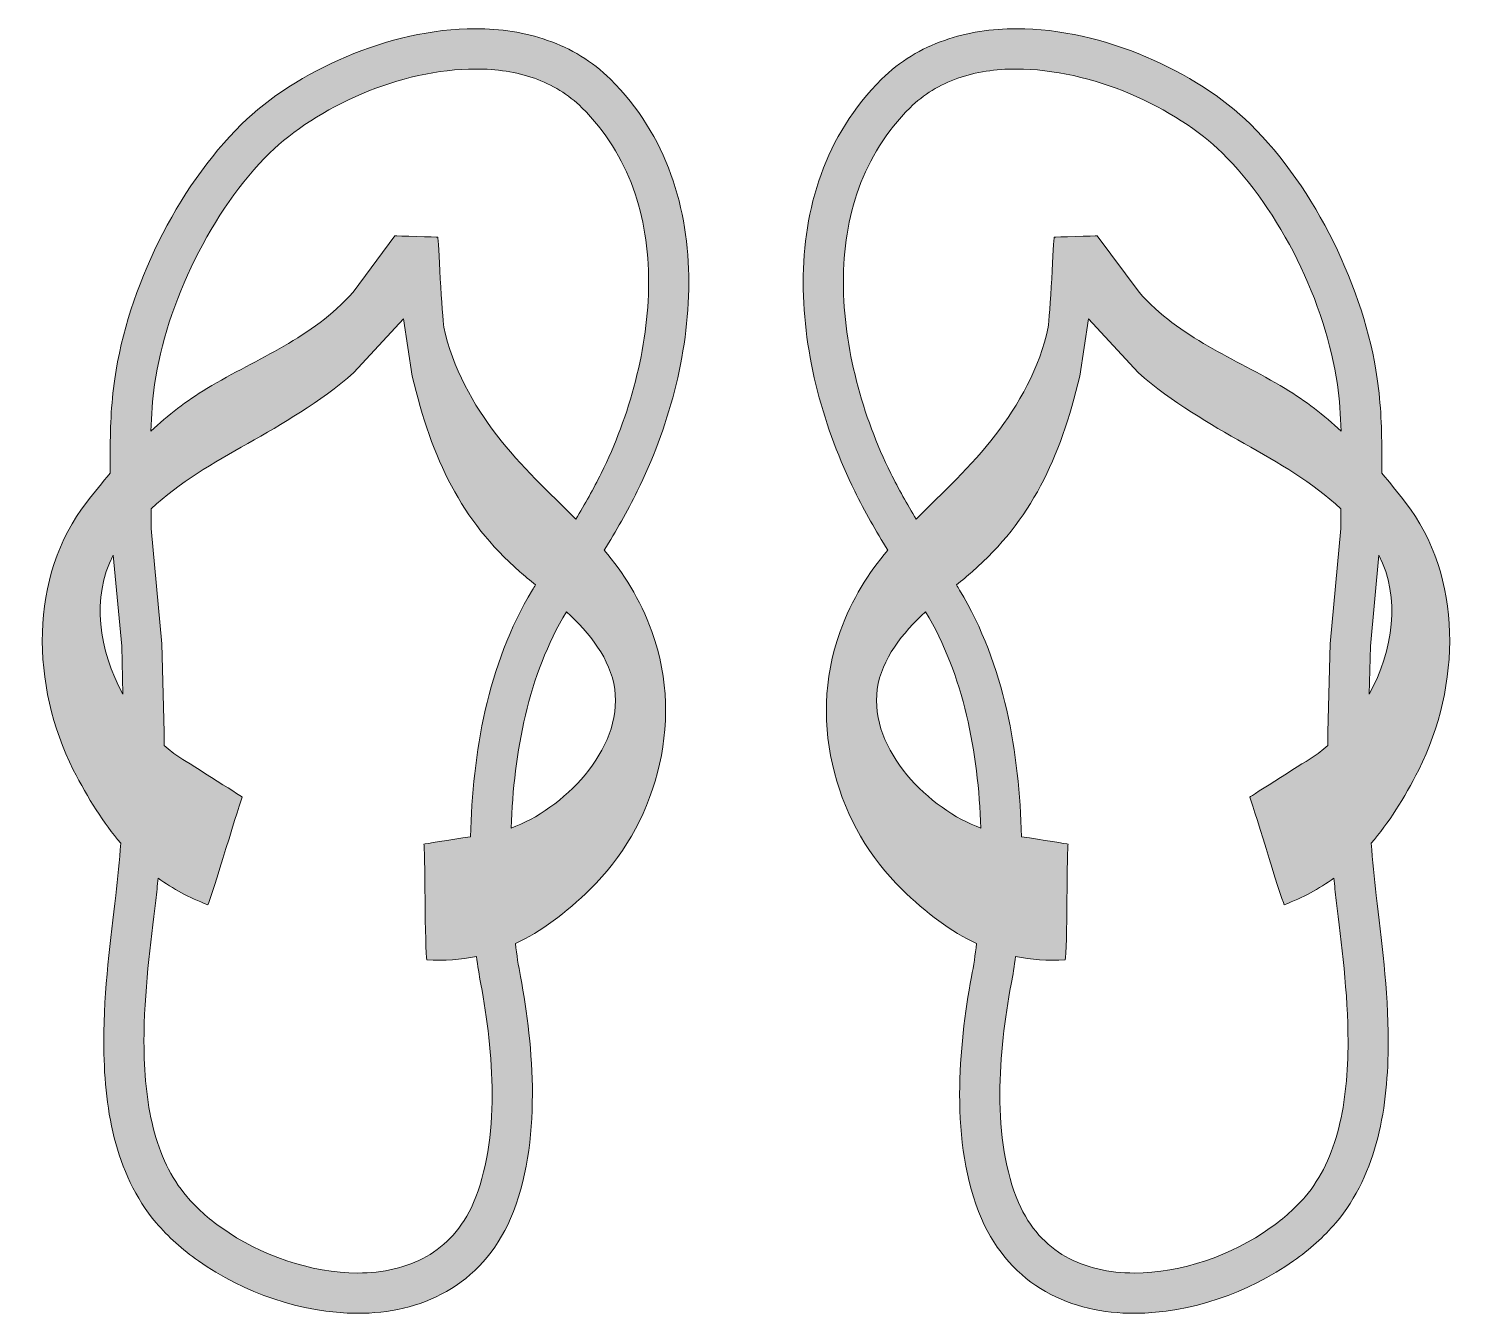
# Model space of a CAD drawing. Header units: inches. Extents: x -1 to 103, y 0 to 93.
import ezdxf

# ---------------------------------------------------------------- set-up
doc = ezdxf.new("R2010")
doc.units = ezdxf.units.IN
doc.header["$MEASUREMENT"] = 0
doc.layers.add('Layer 1', color=7, linetype='Continuous')

msp = doc.modelspace()

# ---------------------------------------------------------------- hatches: boundary and pattern name
at = {"layer": 'Layer 1', "true_color": 0x21bbb5}
h = msp.add_hatch(color=132, dxfattribs=at)
h.dxf.hatch_style = 2
edge = h.paths.add_edge_path()
edge.add_spline(control_points=[(46.67, 74.42), (46.67, 77.08), (46.29, 79.72), (45.38, 82.22), (44.48, 84.72), (43.05, 87.07), (41.01, 89.09), (39.69, 90.4), (38.14, 91.32), (36.48, 91.9), (34.82, 92.49), (33.06, 92.74), (31.27, 92.74), (28.11, 92.74), (24.88, 91.96), (21.94, 90.72), (19, 89.47), (16.36, 87.78), (14.39, 85.84), (12.03, 83.53), (9.99, 80.56), (8.4, 77.36), (6.82, 74.16), (5.7, 70.73), (5.23, 67.47), (4.96, 65.61), (4.9, 63.74), (4.9, 61.91), (4.9, 61.49), (4.91, 61.07), (4.91, 60.65), (4.33, 59.97), (3.76, 59.28), (3.21, 58.57), (-0.98, 53.2), (-0.81, 45.28), (2.24, 39.24), (3.3, 37.15), (4.41, 35.4), (5.67, 33.93), (5.57, 32.68), (5.46, 31.43), (5.3, 30.16), (4.94, 27.13), (4.44, 23.39), (4.44, 19.61), (4.44, 17.27), (4.63, 14.92), (5.19, 12.68), (5.76, 10.45), (6.7, 8.32), (8.22, 6.54), (9.08, 5.52), (10.12, 4.6), (11.27, 3.78), (14.53, 1.49), (18.7, 0.01), (22.76, 0), (25, 0), (27.22, 0.47), (29.17, 1.57), (31.12, 2.68), (32.76, 4.44), (33.8, 6.84), (34.98, 9.58), (35.37, 12.71), (35.38, 15.81), (35.38, 18.79), (35, 21.75), (34.52, 24.31), (34.37, 25.1), (34.25, 25.89), (34.15, 26.69), (36.01, 27.56), (37.76, 28.88), (39.57, 30.64), (44.11, 35.05), (46.46, 42.42), (44.01, 49.22), (43.15, 51.59), (41.94, 53.45), (40.57, 55.09), (41.41, 56.47), (42.22, 57.87), (42.95, 59.36), (45.15, 63.81), (46.67, 69.14), (46.67, 74.42)], knot_values=[0, 0, 0, 0, 1, 1, 1, 2, 2, 2, 3, 3, 3, 4, 4, 4, 5, 5, 5, 6, 6, 6, 7, 7, 7, 8, 8, 8, 9, 9, 9, 10, 10, 10, 11, 11, 11, 12, 12, 12, 13, 13, 13, 14, 14, 14, 15, 15, 15, 16, 16, 16, 17, 17, 17, 18, 18, 18, 19, 19, 19, 20, 20, 20, 21, 21, 21, 22, 22, 22, 23, 23, 23, 24, 24, 24, 25, 25, 25, 26, 26, 26, 27, 27, 27, 28, 28, 28, 29, 29, 29, 29], degree=3, periodic=1)
edge = h.paths.add_edge_path()
edge.add_spline(control_points=[(5.12, 54.74), (5.12, 54.74), (5.73, 48.16), (5.73, 48.16), (5.73, 48.16), (5.82, 44.7), (5.82, 44.7), (4.08, 47.85), (3.53, 51.68), (5.12, 54.74)], knot_values=[0, 0, 0, 0, 1, 1, 1, 2, 2, 2, 3, 3, 3, 3], degree=3, periodic=1)
edge = h.paths.add_edge_path()
edge.add_spline(control_points=[(27.75, 25.52), (29.03, 25.44), (30.21, 25.53), (31.34, 25.76), (31.43, 25.1), (31.53, 24.43), (31.66, 23.76), (32.12, 21.34), (32.47, 18.54), (32.47, 15.81), (32.47, 12.96), (32.08, 10.19), (31.13, 7.99), (30.32, 6.13), (29.15, 4.91), (27.73, 4.1), (26.31, 3.29), (24.6, 2.91), (22.76, 2.91), (19.43, 2.9), (15.71, 4.2), (12.95, 6.16), (11.98, 6.85), (11.12, 7.62), (10.43, 8.43), (9.27, 9.79), (8.5, 11.48), (8.01, 13.39), (7.53, 15.3), (7.34, 17.43), (7.34, 19.61), (7.34, 23.13), (7.82, 26.76), (8.19, 29.81), (8.26, 30.35), (8.31, 30.89), (8.36, 31.42), (9.43, 30.65), (10.6, 30), (11.94, 29.5), (12.2, 29.9), (14.37, 37.31), (14.44, 37.27), (14.44, 37.27), (9.99, 40.09), (9.94, 40.12), (9.55, 40.38), (9.17, 40.67), (8.8, 40.99), (8.8, 41.31), (8.8, 41.64), (8.79, 41.96), (8.79, 41.96), (8.64, 48.33), (8.64, 48.33), (8.64, 48.33), (7.87, 56.65), (7.87, 56.65), (7.87, 57.13), (7.86, 57.6), (7.85, 58.08), (12.02, 61.95), (17.41, 63.5), (22.5, 67.92), (22.5, 67.92), (26.07, 71.8), (26.07, 71.8), (26.07, 71.8), (26.7, 67.66), (26.7, 67.66), (28.16, 61.63), (30.21, 57.28), (34.47, 53.54), (34.81, 53.24), (35.2, 52.92), (35.61, 52.58), (35.53, 52.46), (35.46, 52.34), (35.38, 52.22), (32.1, 46.77), (31.08, 40.46), (30.91, 34.41), (29.45, 34.18), (27.55, 33.87), (27.55, 33.87), (27.63, 33.88), (27.62, 26), (27.75, 25.52)], knot_values=[0, 0, 0, 0, 1, 1, 1, 2, 2, 2, 3, 3, 3, 4, 4, 4, 5, 5, 5, 6, 6, 6, 7, 7, 7, 8, 8, 8, 9, 9, 9, 10, 10, 10, 11, 11, 11, 12, 12, 12, 13, 13, 13, 14, 14, 14, 15, 15, 15, 16, 16, 16, 17, 17, 17, 18, 18, 18, 19, 19, 19, 20, 20, 20, 21, 21, 21, 22, 22, 22, 23, 23, 23, 24, 24, 24, 25, 25, 25, 26, 26, 26, 27, 27, 27, 28, 28, 28, 29, 29, 29, 29], degree=3, periodic=1)
edge = h.paths.add_edge_path()
edge.add_spline(control_points=[(41.32, 45.07), (41.92, 40.62), (37.52, 36.35), (33.84, 35.03), (34.05, 40.55), (35.07, 46.07), (37.84, 50.65), (39.5, 49.1), (41.02, 47.25), (41.32, 45.07)], knot_values=[0, 0, 0, 0, 1, 1, 1, 2, 2, 2, 3, 3, 3, 3], degree=3, periodic=1)
edge = h.paths.add_edge_path()
edge.add_spline(control_points=[(40.35, 60.64), (39.79, 59.52), (39.17, 58.42), (38.52, 57.33), (36.6, 59.27), (34.56, 61.09), (32.79, 63.42), (31.17, 65.54), (29.57, 68.27), (28.99, 71.2), (28.87, 71.84), (28.57, 77.69), (28.56, 77.69), (28.56, 77.69), (25.48, 77.78), (25.46, 77.78), (25.46, 77.78), (22.43, 73.73), (22.43, 73.73), (19.44, 70.33), (15.64, 69.04), (11.88, 66.76), (10.4, 65.87), (9.07, 64.83), (7.84, 63.69), (7.87, 64.84), (7.95, 65.96), (8.11, 67.06), (8.52, 69.95), (9.55, 73.12), (11.01, 76.07), (12.47, 79.02), (14.36, 81.75), (16.42, 83.77), (18.07, 85.39), (20.44, 86.93), (23.07, 88.04), (25.71, 89.15), (28.6, 89.84), (31.27, 89.83), (32.79, 89.83), (34.22, 89.62), (35.52, 89.16), (36.81, 88.7), (37.97, 88.01), (38.96, 87.03), (40.68, 85.32), (41.87, 83.36), (42.65, 81.23), (43.42, 79.1), (43.77, 76.79), (43.77, 74.42), (43.77, 69.71), (42.38, 64.75), (40.35, 60.64)], knot_values=[0, 0, 0, 0, 1, 1, 1, 2, 2, 2, 3, 3, 3, 4, 4, 4, 5, 5, 5, 6, 6, 6, 7, 7, 7, 8, 8, 8, 9, 9, 9, 10, 10, 10, 11, 11, 11, 12, 12, 12, 13, 13, 13, 14, 14, 14, 15, 15, 15, 16, 16, 16, 17, 17, 17, 18, 18, 18, 18], degree=3, periodic=1)
h = msp.add_hatch(color=132, dxfattribs=at)
h.dxf.hatch_style = 2
edge = h.paths.add_edge_path()
edge.add_spline(control_points=[(98.39, 58.57), (97.84, 59.28), (97.27, 59.97), (96.69, 60.65), (96.69, 61.07), (96.7, 61.49), (96.7, 61.91), (96.7, 63.74), (96.64, 65.6), (96.37, 67.47), (95.9, 70.73), (94.78, 74.15), (93.2, 77.36), (91.61, 80.56), (89.57, 83.53), (87.21, 85.84), (85.24, 87.78), (82.6, 89.47), (79.66, 90.72), (76.72, 91.96), (73.49, 92.74), (70.33, 92.74), (68.54, 92.74), (66.78, 92.49), (65.12, 91.9), (63.46, 91.32), (61.91, 90.4), (60.59, 89.09), (58.55, 87.07), (57.12, 84.72), (56.22, 82.22), (55.31, 79.72), (54.93, 77.07), (54.93, 74.42), (54.93, 69.14), (56.45, 63.81), (58.65, 59.36), (59.38, 57.87), (60.19, 56.47), (61.03, 55.09), (59.66, 53.45), (58.45, 51.59), (57.59, 49.22), (55.14, 42.42), (57.48, 35.05), (62.03, 30.64), (63.84, 28.88), (65.59, 27.56), (67.45, 26.69), (67.35, 25.89), (67.23, 25.1), (67.08, 24.3), (66.6, 21.75), (66.23, 18.79), (66.22, 15.81), (66.23, 12.71), (66.62, 9.58), (67.8, 6.84), (68.84, 4.44), (70.48, 2.67), (72.43, 1.57), (74.38, 0.46), (76.6, 0), (78.84, 0), (82.9, 0.01), (87.07, 1.49), (90.33, 3.78), (91.48, 4.6), (92.51, 5.52), (93.38, 6.54), (94.9, 8.32), (95.84, 10.45), (96.41, 12.68), (96.97, 14.91), (97.16, 17.27), (97.16, 19.61), (97.16, 23.39), (96.66, 27.13), (96.29, 30.16), (96.14, 31.43), (96.03, 32.68), (95.93, 33.93), (97.19, 35.4), (98.3, 37.15), (99.36, 39.24), (102.41, 45.28), (102.58, 53.19), (98.39, 58.57)], knot_values=[0, 0, 0, 0, 1, 1, 1, 2, 2, 2, 3, 3, 3, 4, 4, 4, 5, 5, 5, 6, 6, 6, 7, 7, 7, 8, 8, 8, 9, 9, 9, 10, 10, 10, 11, 11, 11, 12, 12, 12, 13, 13, 13, 14, 14, 14, 15, 15, 15, 16, 16, 16, 17, 17, 17, 18, 18, 18, 19, 19, 19, 20, 20, 20, 21, 21, 21, 22, 22, 22, 23, 23, 23, 24, 24, 24, 25, 25, 25, 26, 26, 26, 27, 27, 27, 28, 28, 28, 29, 29, 29, 29], degree=3, periodic=1)
edge = h.paths.add_edge_path()
edge.add_spline(control_points=[(57.83, 74.42), (57.83, 76.79), (58.18, 79.1), (58.95, 81.23), (59.73, 83.36), (60.92, 85.32), (62.64, 87.03), (63.63, 88.01), (64.79, 88.7), (66.08, 89.16), (67.38, 89.62), (68.82, 89.83), (70.33, 89.83), (73, 89.83), (75.89, 89.15), (78.53, 88.04), (81.16, 86.93), (83.53, 85.39), (85.18, 83.77), (87.24, 81.74), (89.13, 79.02), (90.59, 76.07), (92.05, 73.12), (93.08, 69.94), (93.49, 67.06), (93.65, 65.96), (93.73, 64.84), (93.76, 63.69), (92.53, 64.83), (91.2, 65.87), (89.72, 66.76), (85.96, 69.04), (82.16, 70.33), (79.17, 73.73), (79.17, 73.73), (76.14, 77.78), (76.14, 77.78), (76.12, 77.78), (73.04, 77.69), (73.04, 77.69), (73.03, 77.69), (72.73, 71.83), (72.61, 71.19), (72.04, 68.27), (70.43, 65.54), (68.81, 63.42), (67.04, 61.09), (65, 59.27), (63.08, 57.33), (62.43, 58.42), (61.81, 59.52), (61.25, 60.64), (59.22, 64.75), (57.83, 69.7), (57.83, 74.42)], knot_values=[0, 0, 0, 0, 1, 1, 1, 2, 2, 2, 3, 3, 3, 4, 4, 4, 5, 5, 5, 6, 6, 6, 7, 7, 7, 8, 8, 8, 9, 9, 9, 10, 10, 10, 11, 11, 11, 12, 12, 12, 13, 13, 13, 14, 14, 14, 15, 15, 15, 16, 16, 16, 17, 17, 17, 18, 18, 18, 18], degree=3, periodic=1)
edge = h.paths.add_edge_path()
edge.add_spline(control_points=[(60.28, 45.07), (60.58, 47.25), (62.1, 49.1), (63.76, 50.65), (66.52, 46.07), (67.55, 40.55), (67.76, 35.03), (64.08, 36.35), (59.68, 40.62), (60.28, 45.07)], knot_values=[0, 0, 0, 0, 1, 1, 1, 2, 2, 2, 3, 3, 3, 3], degree=3, periodic=1)
edge = h.paths.add_edge_path()
edge.add_spline(control_points=[(93.59, 13.39), (93.1, 11.47), (92.33, 9.79), (91.17, 8.42), (90.48, 7.62), (89.62, 6.85), (88.65, 6.16), (85.89, 4.19), (82.17, 2.9), (78.84, 2.91), (77, 2.91), (75.29, 3.29), (73.87, 4.1), (72.45, 4.91), (71.29, 6.13), (70.47, 7.99), (69.52, 10.19), (69.13, 12.96), (69.13, 15.81), (69.13, 18.54), (69.48, 21.34), (69.94, 23.76), (70.07, 24.43), (70.17, 25.09), (70.26, 25.76), (71.39, 25.53), (72.57, 25.44), (73.85, 25.52), (73.98, 26), (73.97, 33.88), (74.05, 33.87), (74.05, 33.87), (72.15, 34.18), (70.69, 34.41), (70.52, 40.46), (69.5, 46.77), (66.22, 52.21), (66.14, 52.34), (66.07, 52.46), (65.99, 52.58), (66.4, 52.92), (66.79, 53.24), (67.13, 53.54), (71.39, 57.27), (73.44, 61.63), (74.9, 67.66), (74.9, 67.66), (75.53, 71.8), (75.53, 71.8), (75.53, 71.8), (79.1, 67.92), (79.1, 67.92), (84.19, 63.5), (89.58, 61.95), (93.75, 58.08), (93.74, 57.6), (93.73, 57.13), (93.73, 56.65), (93.73, 56.65), (92.96, 48.33), (92.96, 48.33), (92.96, 48.33), (92.81, 41.96), (92.81, 41.96), (92.8, 41.63), (92.8, 41.31), (92.8, 40.99), (92.43, 40.67), (92.05, 40.38), (91.66, 40.12), (91.61, 40.09), (87.16, 37.27), (87.16, 37.27), (87.23, 37.31), (89.4, 29.9), (89.66, 29.5), (91, 30), (92.17, 30.65), (93.24, 31.42), (93.29, 30.89), (93.34, 30.35), (93.41, 29.81), (93.78, 26.76), (94.26, 23.13), (94.26, 19.61), (94.26, 17.43), (94.07, 15.3), (93.59, 13.39)], knot_values=[0, 0, 0, 0, 1, 1, 1, 2, 2, 2, 3, 3, 3, 4, 4, 4, 5, 5, 5, 6, 6, 6, 7, 7, 7, 8, 8, 8, 9, 9, 9, 10, 10, 10, 11, 11, 11, 12, 12, 12, 13, 13, 13, 14, 14, 14, 15, 15, 15, 16, 16, 16, 17, 17, 17, 18, 18, 18, 19, 19, 19, 20, 20, 20, 21, 21, 21, 22, 22, 22, 23, 23, 23, 24, 24, 24, 25, 25, 25, 26, 26, 26, 27, 27, 27, 28, 28, 28, 29, 29, 29, 29], degree=3, periodic=1)
edge = h.paths.add_edge_path()
edge.add_spline(control_points=[(95.78, 44.69), (95.78, 44.69), (95.87, 48.16), (95.87, 48.16), (95.87, 48.16), (96.48, 54.74), (96.48, 54.74), (98.07, 51.68), (97.52, 47.84), (95.78, 44.69)], knot_values=[0, 0, 0, 0, 1, 1, 1, 2, 2, 2, 3, 3, 3, 3], degree=3, periodic=1)

# ---------------------------------------------------------------- linework, layer by layer
at = {"layer": 'Layer 1', "lineweight": 0}
for points, knots in [([(46.67, 74.42), (46.67, 77.08), (46.29, 79.72), (45.38, 82.22), (44.48, 84.72), (43.05, 87.07), (41.01, 89.09), (39.69, 90.4), (38.14, 91.32), (36.48, 91.9), (34.82, 92.49), (33.06, 92.74), (31.27, 92.74), (28.11, 92.74), (24.88, 91.96), (21.94, 90.72), (19, 89.47), (16.36, 87.78), (14.39, 85.84), (12.03, 83.53), (9.99, 80.56), (8.4, 77.36), (6.82, 74.16), (5.7, 70.73), (5.23, 67.47), (4.96, 65.61), (4.9, 63.74), (4.9, 61.91), (4.9, 61.49), (4.91, 61.07), (4.91, 60.65), (4.33, 59.97), (3.76, 59.28), (3.21, 58.57), (-0.98, 53.2), (-0.81, 45.28), (2.24, 39.24), (3.3, 37.15), (4.41, 35.4), (5.67, 33.93), (5.57, 32.68), (5.46, 31.43), (5.3, 30.16), (4.94, 27.13), (4.44, 23.39), (4.44, 19.61), (4.44, 17.27), (4.63, 14.92), (5.19, 12.68), (5.76, 10.45), (6.7, 8.32), (8.22, 6.54), (9.08, 5.52), (10.12, 4.6), (11.27, 3.78), (14.53, 1.49), (18.7, 0.01), (22.76, 0), (25, 0), (27.22, 0.47), (29.17, 1.57), (31.12, 2.68), (32.76, 4.44), (33.8, 6.84), (34.98, 9.58), (35.37, 12.71), (35.38, 15.81), (35.38, 18.79), (35, 21.75), (34.52, 24.31), (34.37, 25.1), (34.25, 25.89), (34.15, 26.69), (36.01, 27.56), (37.76, 28.88), (39.57, 30.64), (44.11, 35.05), (46.46, 42.42), (44.01, 49.22), (43.15, 51.59), (41.94, 53.45), (40.57, 55.09), (41.41, 56.47), (42.22, 57.87), (42.95, 59.36), (45.15, 63.81), (46.67, 69.14), (46.67, 74.42)], [0, 0, 0, 0, 1, 1, 1, 2, 2, 2, 3, 3, 3, 4, 4, 4, 5, 5, 5, 6, 6, 6, 7, 7, 7, 8, 8, 8, 9, 9, 9, 10, 10, 10, 11, 11, 11, 12, 12, 12, 13, 13, 13, 14, 14, 14, 15, 15, 15, 16, 16, 16, 17, 17, 17, 18, 18, 18, 19, 19, 19, 20, 20, 20, 21, 21, 21, 22, 22, 22, 23, 23, 23, 24, 24, 24, 25, 25, 25, 26, 26, 26, 27, 27, 27, 28, 28, 28, 29, 29, 29, 29]), ([(98.39, 58.57), (97.84, 59.28), (97.27, 59.97), (96.69, 60.65), (96.69, 61.07), (96.7, 61.49), (96.7, 61.91), (96.7, 63.74), (96.64, 65.6), (96.37, 67.47), (95.9, 70.73), (94.78, 74.15), (93.2, 77.36), (91.61, 80.56), (89.57, 83.53), (87.21, 85.84), (85.24, 87.78), (82.6, 89.47), (79.66, 90.72), (76.72, 91.96), (73.49, 92.74), (70.33, 92.74), (68.54, 92.74), (66.78, 92.49), (65.12, 91.9), (63.46, 91.32), (61.91, 90.4), (60.59, 89.09), (58.55, 87.07), (57.12, 84.72), (56.22, 82.22), (55.31, 79.72), (54.93, 77.07), (54.93, 74.42), (54.93, 69.14), (56.45, 63.81), (58.65, 59.36), (59.38, 57.87), (60.19, 56.47), (61.03, 55.09), (59.66, 53.45), (58.45, 51.59), (57.59, 49.22), (55.14, 42.42), (57.48, 35.05), (62.03, 30.64), (63.84, 28.88), (65.59, 27.56), (67.45, 26.69), (67.35, 25.89), (67.23, 25.1), (67.08, 24.3), (66.6, 21.75), (66.23, 18.79), (66.22, 15.81), (66.23, 12.71), (66.62, 9.58), (67.8, 6.84), (68.84, 4.44), (70.48, 2.67), (72.43, 1.57), (74.38, 0.46), (76.6, 0), (78.84, 0), (82.9, 0.01), (87.07, 1.49), (90.33, 3.78), (91.48, 4.6), (92.51, 5.52), (93.38, 6.54), (94.9, 8.32), (95.84, 10.45), (96.41, 12.68), (96.97, 14.91), (97.16, 17.27), (97.16, 19.61), (97.16, 23.39), (96.66, 27.13), (96.29, 30.16), (96.14, 31.43), (96.03, 32.68), (95.93, 33.93), (97.19, 35.4), (98.3, 37.15), (99.36, 39.24), (102.41, 45.28), (102.58, 53.19), (98.39, 58.57)], [0, 0, 0, 0, 1, 1, 1, 2, 2, 2, 3, 3, 3, 4, 4, 4, 5, 5, 5, 6, 6, 6, 7, 7, 7, 8, 8, 8, 9, 9, 9, 10, 10, 10, 11, 11, 11, 12, 12, 12, 13, 13, 13, 14, 14, 14, 15, 15, 15, 16, 16, 16, 17, 17, 17, 18, 18, 18, 19, 19, 19, 20, 20, 20, 21, 21, 21, 22, 22, 22, 23, 23, 23, 24, 24, 24, 25, 25, 25, 26, 26, 26, 27, 27, 27, 28, 28, 28, 29, 29, 29, 29]), ([(40.35, 60.64), (39.79, 59.52), (39.17, 58.42), (38.52, 57.33), (36.6, 59.27), (34.56, 61.09), (32.79, 63.42), (31.17, 65.54), (29.57, 68.27), (28.99, 71.2), (28.87, 71.84), (28.57, 77.69), (28.56, 77.69), (28.56, 77.69), (25.48, 77.78), (25.46, 77.78), (25.46, 77.78), (22.43, 73.73), (22.43, 73.73), (19.44, 70.33), (15.64, 69.04), (11.88, 66.76), (10.4, 65.87), (9.07, 64.83), (7.84, 63.69), (7.87, 64.84), (7.95, 65.96), (8.11, 67.06), (8.52, 69.95), (9.55, 73.12), (11.01, 76.07), (12.47, 79.02), (14.36, 81.75), (16.42, 83.77), (18.07, 85.39), (20.44, 86.93), (23.07, 88.04), (25.71, 89.15), (28.6, 89.84), (31.27, 89.83), (32.79, 89.83), (34.22, 89.62), (35.52, 89.16), (36.81, 88.7), (37.97, 88.01), (38.96, 87.03), (40.68, 85.32), (41.87, 83.36), (42.65, 81.23), (43.42, 79.1), (43.77, 76.79), (43.77, 74.42), (43.77, 69.71), (42.38, 64.75), (40.35, 60.64)], [0, 0, 0, 0, 1, 1, 1, 2, 2, 2, 3, 3, 3, 4, 4, 4, 5, 5, 5, 6, 6, 6, 7, 7, 7, 8, 8, 8, 9, 9, 9, 10, 10, 10, 11, 11, 11, 12, 12, 12, 13, 13, 13, 14, 14, 14, 15, 15, 15, 16, 16, 16, 17, 17, 17, 18, 18, 18, 18]), ([(57.83, 74.42), (57.83, 76.79), (58.18, 79.1), (58.95, 81.23), (59.73, 83.36), (60.92, 85.32), (62.64, 87.03), (63.63, 88.01), (64.79, 88.7), (66.08, 89.16), (67.38, 89.62), (68.82, 89.83), (70.33, 89.83), (73, 89.83), (75.89, 89.15), (78.53, 88.04), (81.16, 86.93), (83.53, 85.39), (85.18, 83.77), (87.24, 81.74), (89.13, 79.02), (90.59, 76.07), (92.05, 73.12), (93.08, 69.94), (93.49, 67.06), (93.65, 65.96), (93.73, 64.84), (93.76, 63.69), (92.53, 64.83), (91.2, 65.87), (89.72, 66.76), (85.96, 69.04), (82.16, 70.33), (79.17, 73.73), (79.17, 73.73), (76.14, 77.78), (76.14, 77.78), (76.12, 77.78), (73.04, 77.69), (73.04, 77.69), (73.03, 77.69), (72.73, 71.83), (72.61, 71.19), (72.04, 68.27), (70.43, 65.54), (68.81, 63.42), (67.04, 61.09), (65, 59.27), (63.08, 57.33), (62.43, 58.42), (61.81, 59.52), (61.25, 60.64), (59.22, 64.75), (57.83, 69.7), (57.83, 74.42)], [0, 0, 0, 0, 1, 1, 1, 2, 2, 2, 3, 3, 3, 4, 4, 4, 5, 5, 5, 6, 6, 6, 7, 7, 7, 8, 8, 8, 9, 9, 9, 10, 10, 10, 11, 11, 11, 12, 12, 12, 13, 13, 13, 14, 14, 14, 15, 15, 15, 16, 16, 16, 17, 17, 17, 18, 18, 18, 18]), ([(27.75, 25.52), (29.03, 25.44), (30.21, 25.53), (31.34, 25.76), (31.43, 25.1), (31.53, 24.43), (31.66, 23.76), (32.12, 21.34), (32.47, 18.54), (32.47, 15.81), (32.47, 12.96), (32.08, 10.19), (31.13, 7.99), (30.32, 6.13), (29.15, 4.91), (27.73, 4.1), (26.31, 3.29), (24.6, 2.91), (22.76, 2.91), (19.43, 2.9), (15.71, 4.2), (12.95, 6.16), (11.98, 6.85), (11.12, 7.62), (10.43, 8.43), (9.27, 9.79), (8.5, 11.48), (8.01, 13.39), (7.53, 15.3), (7.34, 17.43), (7.34, 19.61), (7.34, 23.13), (7.82, 26.76), (8.19, 29.81), (8.26, 30.35), (8.31, 30.89), (8.36, 31.42), (9.43, 30.65), (10.6, 30), (11.94, 29.5), (12.2, 29.9), (14.37, 37.31), (14.44, 37.27), (14.44, 37.27), (9.99, 40.09), (9.94, 40.12), (9.55, 40.38), (9.17, 40.67), (8.8, 40.99), (8.8, 41.31), (8.8, 41.64), (8.79, 41.96), (8.79, 41.96), (8.64, 48.33), (8.64, 48.33), (8.64, 48.33), (7.87, 56.65), (7.87, 56.65), (7.87, 57.13), (7.86, 57.6), (7.85, 58.08), (12.02, 61.95), (17.41, 63.5), (22.5, 67.92), (22.5, 67.92), (26.07, 71.8), (26.07, 71.8), (26.07, 71.8), (26.7, 67.66), (26.7, 67.66), (28.16, 61.63), (30.21, 57.28), (34.47, 53.54), (34.81, 53.24), (35.2, 52.92), (35.61, 52.58), (35.53, 52.46), (35.46, 52.34), (35.38, 52.22), (32.1, 46.77), (31.08, 40.46), (30.91, 34.41), (29.45, 34.18), (27.55, 33.87), (27.55, 33.87), (27.63, 33.88), (27.62, 26), (27.75, 25.52)], [0, 0, 0, 0, 1, 1, 1, 2, 2, 2, 3, 3, 3, 4, 4, 4, 5, 5, 5, 6, 6, 6, 7, 7, 7, 8, 8, 8, 9, 9, 9, 10, 10, 10, 11, 11, 11, 12, 12, 12, 13, 13, 13, 14, 14, 14, 15, 15, 15, 16, 16, 16, 17, 17, 17, 18, 18, 18, 19, 19, 19, 20, 20, 20, 21, 21, 21, 22, 22, 22, 23, 23, 23, 24, 24, 24, 25, 25, 25, 26, 26, 26, 27, 27, 27, 28, 28, 28, 29, 29, 29, 29]), ([(93.59, 13.39), (93.1, 11.47), (92.33, 9.79), (91.17, 8.42), (90.48, 7.62), (89.62, 6.85), (88.65, 6.16), (85.89, 4.19), (82.17, 2.9), (78.84, 2.91), (77, 2.91), (75.29, 3.29), (73.87, 4.1), (72.45, 4.91), (71.29, 6.13), (70.47, 7.99), (69.52, 10.19), (69.13, 12.96), (69.13, 15.81), (69.13, 18.54), (69.48, 21.34), (69.94, 23.76), (70.07, 24.43), (70.17, 25.09), (70.26, 25.76), (71.39, 25.53), (72.57, 25.44), (73.85, 25.52), (73.98, 26), (73.97, 33.88), (74.05, 33.87), (74.05, 33.87), (72.15, 34.18), (70.69, 34.41), (70.52, 40.46), (69.5, 46.77), (66.22, 52.21), (66.14, 52.34), (66.07, 52.46), (65.99, 52.58), (66.4, 52.92), (66.79, 53.24), (67.13, 53.54), (71.39, 57.27), (73.44, 61.63), (74.9, 67.66), (74.9, 67.66), (75.53, 71.8), (75.53, 71.8), (75.53, 71.8), (79.1, 67.92), (79.1, 67.92), (84.19, 63.5), (89.58, 61.95), (93.75, 58.08), (93.74, 57.6), (93.73, 57.13), (93.73, 56.65), (93.73, 56.65), (92.96, 48.33), (92.96, 48.33), (92.96, 48.33), (92.81, 41.96), (92.81, 41.96), (92.8, 41.63), (92.8, 41.31), (92.8, 40.99), (92.43, 40.67), (92.05, 40.38), (91.66, 40.12), (91.61, 40.09), (87.16, 37.27), (87.16, 37.27), (87.23, 37.31), (89.4, 29.9), (89.66, 29.5), (91, 30), (92.17, 30.65), (93.24, 31.42), (93.29, 30.89), (93.34, 30.35), (93.41, 29.81), (93.78, 26.76), (94.26, 23.13), (94.26, 19.61), (94.26, 17.43), (94.07, 15.3), (93.59, 13.39)], [0, 0, 0, 0, 1, 1, 1, 2, 2, 2, 3, 3, 3, 4, 4, 4, 5, 5, 5, 6, 6, 6, 7, 7, 7, 8, 8, 8, 9, 9, 9, 10, 10, 10, 11, 11, 11, 12, 12, 12, 13, 13, 13, 14, 14, 14, 15, 15, 15, 16, 16, 16, 17, 17, 17, 18, 18, 18, 19, 19, 19, 20, 20, 20, 21, 21, 21, 22, 22, 22, 23, 23, 23, 24, 24, 24, 25, 25, 25, 26, 26, 26, 27, 27, 27, 28, 28, 28, 29, 29, 29, 29]), ([(5.12, 54.74), (5.12, 54.74), (5.73, 48.16), (5.73, 48.16), (5.73, 48.16), (5.82, 44.7), (5.82, 44.7), (4.08, 47.85), (3.53, 51.68), (5.12, 54.74)], [0, 0, 0, 0, 1, 1, 1, 2, 2, 2, 3, 3, 3, 3]), ([(95.78, 44.69), (95.78, 44.69), (95.87, 48.16), (95.87, 48.16), (95.87, 48.16), (96.48, 54.74), (96.48, 54.74), (98.07, 51.68), (97.52, 47.84), (95.78, 44.69)], [0, 0, 0, 0, 1, 1, 1, 2, 2, 2, 3, 3, 3, 3]), ([(41.32, 45.07), (41.92, 40.62), (37.52, 36.35), (33.84, 35.03), (34.05, 40.55), (35.07, 46.07), (37.84, 50.65), (39.5, 49.1), (41.02, 47.25), (41.32, 45.07)], [0, 0, 0, 0, 1, 1, 1, 2, 2, 2, 3, 3, 3, 3]), ([(60.28, 45.07), (60.58, 47.25), (62.1, 49.1), (63.76, 50.65), (66.52, 46.07), (67.55, 40.55), (67.76, 35.03), (64.08, 36.35), (59.68, 40.62), (60.28, 45.07)], [0, 0, 0, 0, 1, 1, 1, 2, 2, 2, 3, 3, 3, 3])]:
    msp.add_open_spline(points, degree=3, knots=knots, dxfattribs=at)

doc.saveas('drawing.dxf')
